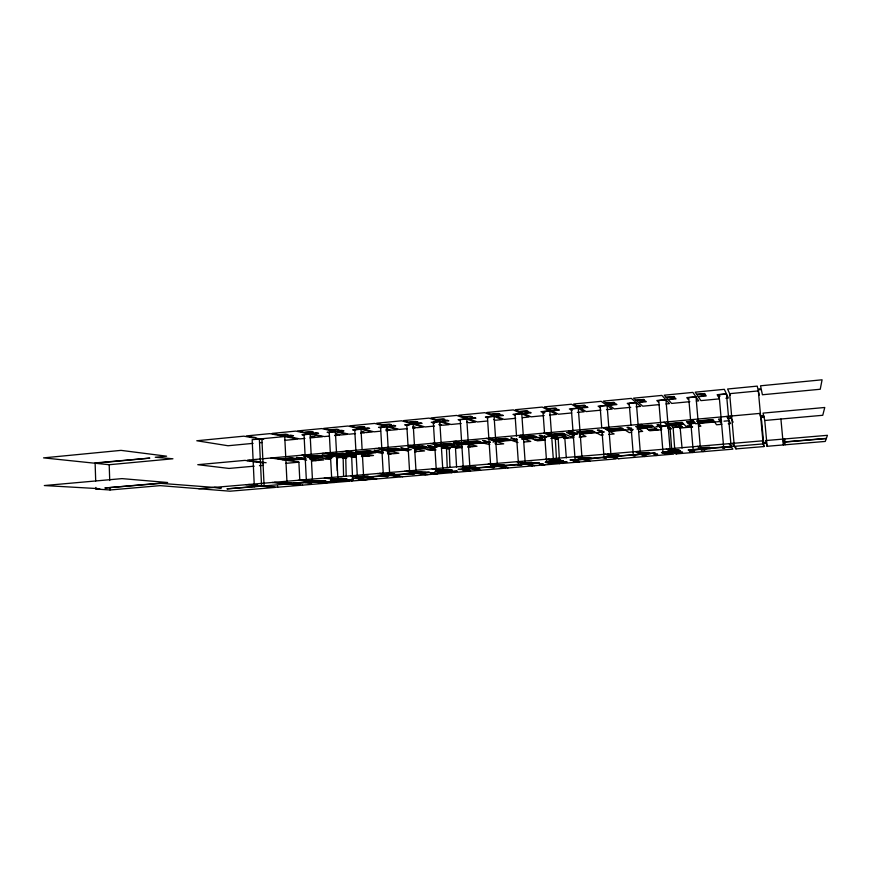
<?xml version="1.0" encoding="UTF-8"?>
<svg xmlns="http://www.w3.org/2000/svg" width="871" height="871" viewBox="0 0 871 871"><rect width="100%" height="100%" fill="white"/><g stroke="black" fill="none" stroke-linecap="round" stroke-linejoin="round"><path stroke-width="1.31" d="M310.011 437.928L315.073 437.438L310.49 436.491L311.938 436.36L316.521 437.307L322.455 436.741L310.12 434.128L304.044 434.716L305.046 454.586M334.551 435.587L339.679 435.097L335.302 434.117L336.772 433.976L341.138 434.956L347.159 434.379L335.389 431.7L329.238 432.288L331.775 480.259M361.911 431.57L366.07 432.582L372.157 431.994L360.986 429.229L354.747 429.828L357.415 478.103M387.377 429.131L391.319 430.165L397.481 429.577L386.92 426.736L380.594 427.345L381.759 447.574M409.708 473.693L406.779 424.819L413.181 424.199L423.132 427.138L416.882 427.726L413.17 426.659M439.3 424.155L442.773 425.255L449.098 424.656L439.801 421.64L433.312 422.261L436.36 471.451L435.424 471.287L451.733 470.144L444.885 470.732L440.149 469.839L448.619 469.491L439.67 469.752L434.172 468.718M466.845 422L468.99 422.762L475.403 422.141L466.758 419.038L460.193 419.67L463.383 469.175M493.574 419.441L495.555 420.225L502.055 419.604L494.086 416.403L487.422 417.046L490.754 466.867M522.469 417.655L529.045 417.024L521.773 413.736L515.022 414.389L516.525 436.077M544.517 432.941L542.992 411.689L549.83 411.036L556.395 414.422L549.732 415.053M577.353 412.419L584.103 411.776L578.279 408.292L571.343 408.956L572.933 430.35M606.477 409.642L612.182 409.098L607.109 405.516L600.086 406.191L601.741 427.726M636.015 406.822L640.642 406.387L636.342 402.696L629.21 403.382L630.942 425.059M665.967 403.97L669.472 403.632L665.977 399.843L658.748 400.54L663.005 452.365M696.332 401.063L698.705 400.845L696.027 396.947L688.7 397.644L693.12 449.828M723.659 447.259L719.065 394.726L726.49 394.008L728.33 398.014L725.924 398.243M253.102 443.361L228.006 445.745L196.781 440.759L243.836 436.175L253.254 437.884L255.802 437.634L246.428 435.914L269.858 433.638L297.74 439.093L284.588 440.356M259.71 442.729L262.356 442.468M304.948 438.407L299.874 438.897L287.027 436.36L293.527 435.729L291.066 435.239L289.597 435.38L291.415 435.74L286.374 436.229L279.7 434.912L288.127 434.651L285.623 434.139L279.025 434.781L272.1 433.41L295.802 431.101L309.499 433.998L301.932 434.727L304.251 435.206M329.423 436.077L324.295 436.567L312.003 433.954L318.579 433.312L316.238 432.811L314.747 432.952L316.478 433.323L311.372 433.823L304.992 432.462L313.429 432.201L311.023 431.678L304.349 432.321L297.719 430.916L321.737 428.576L334.802 431.559L327.137 432.299L329.347 432.789M355.499 433.584L349.01 434.204L337.295 431.515L343.958 430.873L341.726 430.35L340.213 430.492L341.868 430.873L336.696 431.374L330.61 429.98L339.048 429.719L336.761 429.185L330 429.839L323.685 428.39L348.008 426.017L360.42 429.087L352.668 429.839L355.292 430.47M360.692 433.094L364.59 432.724L361.465 431.962M380.616 431.189L374.04 431.82L362.913 429.044L369.674 428.39L367.551 427.857L362.347 428.902L356.566 427.465L365.003 427.204L362.837 426.648L355.989 427.323L349.99 425.821L374.639 423.415L386.386 426.583L378.526 427.345L381.008 427.999M385.875 430.688L389.816 430.307L385.875 429.272M407.378 428.641L399.386 429.403L388.869 426.54L395.706 425.886L393.703 425.331L388.335 426.398L382.87 424.917L391.308 424.656L389.261 424.09L382.315 424.765L376.642 423.219L401.629 420.791L412.68 424.046L404.721 424.819L407.062 425.494M412.702 428.129L415.369 427.879L412.887 427.16M434.498 426.05L425.048 426.953L415.162 424.014L422.097 423.339L420.214 422.773L414.661 423.861L409.512 422.337L417.96 422.087L416.033 421.499L409 422.174L403.654 420.595L428.978 418.124L439.322 421.477L431.254 422.261L434.553 423.295M461.14 423.502L451.047 424.471L441.793 421.444L448.826 420.769L447.063 420.17L441.325 421.292L436.513 419.713L444.961 419.474L443.165 418.864L436.033 419.561L431.036 417.917L456.698 415.423L466.323 418.875L458.146 419.67L460.193 420.377M487.597 420.987L477.384 421.956L468.783 418.842L475.904 418.156L474.281 417.547L468.348 418.679L463.884 417.067L472.322 416.817L470.656 416.196L463.426 416.904L458.788 415.217L484.809 412.68L493.672 416.24L485.397 417.035L487.912 418.015M515.697 418.298L504.059 419.408L496.132 416.207L503.351 415.511L501.848 414.89L495.73 416.044L491.614 414.378L500.063 414.139L498.528 413.496L491.2 414.204L486.922 412.473L513.302 409.903L521.402 413.573L513.008 414.378L515.316 415.38M544.179 415.587L531.07 416.839L523.852 413.54L531.168 412.832L529.797 412.19L523.482 413.366L519.726 411.645L528.164 411.417L526.77 410.753L519.345 411.482L515.436 409.697L542.187 407.084L549.503 410.862L540.989 411.678L544.125 413.235M571.735 412.952L558.453 414.226L551.942 410.829L559.356 410.11L558.126 409.457L551.615 410.655L548.229 408.891L556.667 408.662L555.415 407.976L547.881 408.706L544.364 406.877L571.485 404.231L577.985 408.118L569.362 408.945L572.149 410.546M600.99 410.165L586.183 411.58L580.413 408.085L587.925 407.356L586.847 406.681L580.119 407.911L577.114 406.093L585.552 405.864L584.452 405.167L576.809 405.908L573.684 404.013L601.197 401.335L606.847 405.331L598.105 406.169L600.565 407.813M630.756 407.323L614.295 408.891L609.275 405.298L616.897 404.569L615.96 403.872L609.025 405.124L606.412 403.251L614.839 403.023L613.881 402.315L606.14 403.066L603.429 401.117L631.323 398.395L636.124 402.511L627.262 403.36L629.352 405.048M659.456 404.59L642.776 406.18L638.541 402.478L646.26 401.738L645.476 401.019L638.323 402.293L636.113 400.366L644.54 400.159L643.734 399.419L635.884 400.181L633.587 398.178L661.884 395.412L665.792 399.647L656.81 400.518L658.541 402.25M689.854 401.683L671.639 403.425L668.199 399.626L676.027 398.874L675.406 398.134L668.024 399.43L666.228 397.448L674.655 397.241L674.012 396.479L666.054 397.252L664.181 395.194L692.891 392.396L695.885 396.74L686.773 397.622L688.134 399.408M95.124 463.252L149.834 458.113L93.415 463.078L43.55 457.874L121.025 450.372L166.611 456.186L155.256 457.253L172.937 458.777L109.202 464.722L95.124 463.252L95.701 480.966M247.244 460.705L249.825 460.465M250.097 461.097L252.666 460.857M278.187 459.071L291.578 457.863L296.282 458.603L285.231 459.605C293.004 460.77 298.971 457.482 306.614 460.215M547.707 434.607L563.004 433.225L565.29 434.259L552.279 435.435L553.771 436.055L565.388 434.825M606.042 429.316L621.763 427.89L623.484 428.989L610.114 430.198L611.257 430.873L624.42 429.599L629.167 432.604L631.693 432.386M666.021 423.872L682.2 422.402L683.31 423.578L669.57 424.819L670.354 425.527L682.918 424.21M727.731 418.265L730.954 417.971M279.7 459.3L291.219 458.179L294.158 458.636L282.367 459.703M548.469 434.923L561.839 433.627L563.276 434.27L549.819 435.489M606.63 429.653L620.413 428.314L621.502 429L607.675 430.252M666.424 424.231L680.654 422.849L681.362 423.578L667.142 424.874M254.354 461.684L256.901 461.456M760.339 415.805L763.595 415.511M351.677 453.323L356.261 452.909L346.734 451.102M257.13 462.066L259.667 461.837M760.525 416.512L763.758 416.218M760.568 416.686L763.802 416.392M354.573 453.867L359.701 453.573L353.626 454.118L349.565 453.356L354.149 452.942L346.016 452.691L350.632 452.278L345.166 451.243M551.136 436.11L539.9 437.122L551.474 436.251M667.872 425.56L655.994 426.638L668.046 425.723M402.62 449.676L410.851 449.414M760.742 417.372L763.965 417.078M309.771 458.527L319.026 457.7L324.339 458.571L331.318 457.95M382.946 451.929L364.252 453.17L361.705 452.68L373.55 451.614L369.5 450.786L355.575 452.049L368.923 451.124L371.449 451.635L359.19 452.746L373.496 455.5L361.443 456.578M404.166 450.013L392.222 451.091L378.558 448.195M414.705 449.066C421.401 447.552 427.803 450.122 434.487 448.837M465.375 444.493L482.578 442.947L481.315 442.566M490.438 442.239L470.394 443.589L468.424 443.023L480.912 441.891L477.831 440.955L463.143 442.283L476.927 441.336L478.865 441.913L465.941 443.078L476.992 446.235L467.607 447.073M492.932 442.011L496.688 441.673L486.323 438.363M516.449 439.888L499.519 441.412L489.252 438.091M521.871 439.398L531.343 438.549L534.424 439.692L542.165 439.006L544.005 439.713L534.772 439.822L537.429 440.824L545.159 440.127L538.18 437.384L525.605 438.603L523.95 438.004L536.776 436.839L534.217 435.838L519.127 437.198L533.15 436.229L534.761 436.85L521.479 438.059L530.766 441.412L524.364 441.989M579.248 434.226L604.42 431.951M633.01 429.381L612.683 431.21L606.216 427.421M636.995 429.022L646.293 428.184L648.057 429.49L656.222 428.75M695.428 423.742L721.449 421.401M723.986 421.172L729.06 420.715M330.991 456.731L332.482 456.6M544.386 437.492L546.041 437.34M661.677 426.921L659.935 427.073L661.579 428.434M343.577 476.067L343.13 456.883L337.208 457.417L337.306 470.688M338.928 455.446L345.722 456.654L351.655 456.121L352.624 479.758L353.19 479.834L346.865 480.367M441.466 448.053L446.442 447.596L447.226 467.259M443.818 445.974L449.175 447.356L455.424 446.79L456.589 466.976M551.332 438.178L555.273 437.819L556.417 457.972M554.392 435.99L558.148 437.569L564.735 436.97L566.313 457.885M573.978 436.142L571.354 436.382L572.987 437.122M667.741 427.715L670.049 427.509L671.606 448.173M671.127 425.44L673.087 427.236L680.044 426.616L682.058 448.064M690.594 425.669L687.023 425.984L687.829 426.823L691.541 425.745M330.436 458.179L324.927 458.669L329.521 459.431M336.326 457.645L345.711 457.34L342.031 457.667M346.299 456.752L353.713 456.088L347.061 455.283L351.655 456.121M361.911 455.348L369.5 455.849M441.717 448.184L448.489 448.119L445.908 448.358M449.632 447.476L457.438 446.769L451.82 445.843L455.424 446.79M550.908 438.374L555.589 437.961M558.463 437.699L566.694 436.959L562.241 435.881L564.735 436.97M667.752 427.879L670.224 427.661M674.492 427.28L681.939 426.605L680.545 425.222L678.781 425.375L680.044 426.616M350.752 456.883L356.239 456.546L351.318 456.992M455.087 447.531L459.42 447.302L455.533 447.65M564.245 437.743L568.066 437.558L564.56 437.873M680.001 427.356L682.624 427.291L680.164 427.509M342.608 457.765L346.288 457.438M446.366 448.467L448.935 448.238M554.696 438.755L557.026 438.549M657.246 429.566L648.253 429.632L649.777 430.764L661.731 429.697M254.158 466.181L228.997 468.435L197.771 464.689L244.936 460.378L263.619 462.969M259.449 465.702L263.423 465.354M285.721 463.35L298.895 462.174L299.766 479.54M311.785 461.02L316.445 460.607L311.099 459.757M342.564 458.266L346.8 457.885M352.036 457.417L356.065 457.057M387.998 454.194L391.373 453.9L387.399 453.083M414.705 451.809L416.98 451.603L414.487 451.036M436.044 449.893L430.818 450.361L427.149 449.49L435.043 449.48M446.475 448.957L450.394 448.609M455.729 448.13L462.327 447.542M555.469 439.202L558.191 438.962L543.907 433.105M563.493 438.483L573.924 437.558M579.128 437.09L585.965 436.48L578.551 432.887L592.193 431.657L590.919 430.993L576.667 431.983L592.182 430.568L594.185 431.646L581.001 432.833L582.318 433.486L595.285 432.223L600.816 435.141L603.309 434.923M608.785 434.433L614.12 433.954L603.124 427.705M638.595 431.766L642.656 431.395L637.202 427.574L651.225 426.311L650.321 425.603L635.819 426.605L651.769 425.157L653.185 426.311L639.641 427.53L640.599 428.216L653.969 426.921L657.899 430.034M668.961 429.044L671.563 428.815L664.04 422.152M679.696 428.086L692.63 426.932M698.564 426.398L700.872 426.191L697.508 422.119L711.934 420.813L711.411 420.062L696.658 421.085L713.066 419.593L713.861 420.813L699.925 422.076L700.513 422.805L714.307 421.477L716.539 424.787L721.798 424.319L718.531 419.103L720.371 418.929L721.645 421.02M728.243 423.742L730.584 423.524L726.73 416.436M764.76 420.475L822.757 415.282L824.761 407.486L763.04 413.115L764.76 420.475L767.111 446.29L825.273 441.434L827.45 435.315L765.544 440.574L766.055 442.457L762.789 442.708L762.212 440.857L198.762 488.718M95.908 487.422L95.962 489.034L99.74 488.707L44.312 485.55L122.005 478.615L167.624 482.512L104.879 487.989L160.95 483.361L221.332 487.967L214.386 487.39M95.962 489.034L110.04 489.981L160.144 485.637L229.998 491.2L275.127 487.433L258.23 485.844L277.599 487.216L300.049 485.343L299.983 483.895M762.985 443.339L766.23 443.067M262.922 485.833L226.95 488.86L261.572 486.16L259.351 438.995L252.165 439.692L254.332 486.769M285.928 483.895L323.762 480.705L326.146 481.206L289.346 483.83L282.759 483.144L291.208 482.784L282.084 483.078L274.441 482.284M345.221 478.898L330.512 480.139L331.568 480.259M562.394 460.596L546.041 461.968L546.629 462.153M734.155 446.115L688.123 449.991L692.075 450.438M784.913 441.891L826.35 438.396M346.255 479.028L339.864 479.573L333.854 478.832L342.314 478.473L333.245 478.756L326.277 477.885M439.801 421.64L442.882 470.906L434.967 471.57L438.864 472.267L440.421 472.136L437.024 471.516L443.35 470.993L452.147 472.626L402.184 476.807L392.222 475.294L399.092 474.717L395.543 474.532L397.024 474.76M549.83 411.036L553.499 461.586L545.148 462.283L547.913 463.111L549.557 462.98L547.151 462.251L553.814 461.684L559.988 463.612L507.379 468.01L499.91 466.225L507.151 465.615L504.026 465.386L505.126 465.658M562.949 460.77L555.611 461.401L552.301 460.367L560.761 460.019L551.964 460.258L548.12 459.039M784.923 442.022L826.307 438.538M289.999 483.895L296.521 483.351L292.602 483.209L294.409 483.405M338.547 479.812L332.548 480.313L336.837 480.836L335.346 480.966L330.447 480.367L337.959 479.736L335.389 431.7M340.452 479.649L347.148 479.083L343.403 478.93L345.058 479.137M390.262 475.457L384.1 475.98L387.965 476.546L386.441 476.677L382.021 476.023M497.842 466.399L491.353 466.943L494.271 467.618L492.67 467.749L489.317 466.987M611.333 456.85L604.474 457.427L606.347 458.211L604.648 458.353L602.503 457.46M670.441 451.875L663.397 452.463L664.693 453.312L662.951 453.453L661.448 452.495L670.267 451.755L665.977 399.843M731.215 446.758L723.975 447.367L724.672 448.271L722.876 448.423L722.07 447.389M358.003 478.527L352.047 478.321L428.314 471.897L429.926 472.485L391.689 475.218L386.299 474.39L394.759 474.042L385.755 474.314L379.506 473.367M463.481 469.665L458.124 469.382L538.528 462.599L539.138 462.784L537.897 462.882L539.291 463.285L499.508 466.127L495.468 465.168L503.928 464.82L495.055 465.07L490.362 463.949M360.267 478.832L358.602 479.257L365.635 479.856M465.234 470.013L463.122 470.492L469.001 471.222M692.641 450.917L689.451 451.494L691.356 451.472L692.608 452.528M360.736 478.832L362.238 478.702L358.155 478.157L364.241 477.646L374.835 479.094M465.582 470.024L467.172 469.894L464.003 469.251L470.416 468.707L478.582 470.416M692.706 450.949L694.47 450.808L693.468 449.926L700.622 449.327L703.06 451.646M337.36 479.562L337.371 481.042L343.686 480.509L343.653 479.028M346.288 480.291L352.624 479.758M440.737 470.852L440.77 472.365L447.411 471.81L447.346 470.286M450.155 471.581L457.264 471.102L450.601 471.657M549.623 461.674L549.688 463.23L556.689 462.643L556.591 461.086M556.242 461.336C560.641 463.808 576.101 460.53 559.89 462.501L562.699 463.383M664.486 451.984L664.573 453.584L671.966 452.964L671.846 451.374M344.263 480.585L337.371 481.042M672.129 453.083L664.573 453.584M302.204 485.169L349.707 481.195L324.317 478.048M351.568 481.032L400.279 476.96L377.491 473.53M454.107 472.463L505.365 468.173L488.239 464.123M732.413 443.393L735.941 448.903L763.976 446.551L761.624 420.747L759.719 413.42L247.527 460.149L266.145 462.741M246.036 484.701L258.012 485.365L248.638 484.483M289.64 483.797L302.564 485.136M272.188 482.48L300.049 485.343M305.144 482.501L310.294 483.067L311.753 482.948L307.256 482.447L313.179 481.946L324.894 483.263M300.19 480.095L307.496 480.934L316.587 480.64L308.138 480.999L314.442 481.717M326.734 483.111L315.062 481.794L321.671 481.228L317.839 481.086L319.57 481.282M298.252 480.269L312.558 481.881L310.12 434.128M335.858 482.349L327.071 481.619L334.399 482.469M340.213 479.529L351.982 480.999M367.116 479.736L355.716 478.233L389.74 475.381L386.92 426.736M350.73 475.806L363.675 477.569L362.26 452.06M352.711 475.642L359.331 476.546L368.368 476.274L359.908 476.622L365.602 477.406M376.718 478.93L366.168 477.482L372.951 476.916L369.304 476.742L370.872 476.97M271.023 458.004L298.895 462.174M273.646 457.765L290.348 460.28L305.808 458.886L296.39 457.427L305.884 458.56M392.102 475.163L402.652 476.764M309.891 459.202L317.882 460.476L323.674 459.953L307.877 457.395L319.82 456.306L317.011 455.838L303.881 456.742L317.447 455.511L321.932 456.284L310.392 457.319C318.144 458.592 324.241 455.098 331.797 457.95M408.325 473.813L412.484 474.488L414.03 474.357L410.393 473.759L416.632 473.236L426.039 474.815M301.638 455.206L312.014 456.916L319.613 457.025L315.139 457.438L315.759 457.536M404.612 471.233L416.131 473.149L413.181 424.199M303.162 455.076L309.074 456.045L314.246 455.74M309.717 456.154L321.715 457.003M406.659 471.059L412.538 472.049L421.51 471.777L413.05 472.136L418.113 472.986M427.977 474.651L418.613 473.073L425.571 472.485L422.13 472.289L423.513 472.528M332.178 456.861L321.965 455.098L333.658 456.72M336.206 457.166L338.754 457.602M437.667 473.835L433.453 473.105L434.542 472.888L430.285 472.953L436.131 473.966M345.918 457.297L333.364 455.087L345.471 453.987L342.793 453.497L329.565 454.412L343.305 453.17L347.573 453.954L335.879 455.021L338.569 455.489L349.097 454.52L348.509 454.422M322.706 453.29L335.694 455.577L325.58 456.491L336.293 455.685L343.13 456.883M325.406 453.04L338.329 455.337L349.913 454.39L356.435 455.598M262.53 439.572L256.03 438.385L263.739 439.093M440.77 472.365L447.868 471.897L451.918 472.648M347.888 452.746L356.979 454.455M362.184 455.424L366.081 456.154M432.114 468.892L442.882 470.906M442.599 470.906L447.411 471.81M349.423 452.615L358.493 454.314M367.562 456.023L359.821 454.02L376.141 452.539L374.225 452.191L375.76 452.06L383.175 453.551M454.629 472.42L445.353 470.819L452.408 470.231L449.066 470.024L450.361 470.275M470.558 471.091L461.706 469.306L497.45 466.312L494.086 416.403M383.414 452.267L374.138 450.361L382.304 451.581M387.584 452.67L392.865 453.758L398.874 453.225L385.352 450.372L397.775 449.251L395.39 448.728L381.934 449.654L396.044 448.38L399.865 449.229L387.856 450.318L390.273 450.83L401.945 449.686L408.499 451.134M375.782 448.445L389.533 451.341M459.986 466.529L469.981 468.62L466.758 419.038M462.076 466.344L467.183 467.422L476.089 467.172L467.629 467.52L472.017 468.446M480.563 470.253L472.452 468.544L479.594 467.934L476.361 467.716L477.558 467.977M409.49 449.915L400.747 447.955L411.036 449.774M414.77 450.623L418.494 451.472L424.58 450.917L411.863 447.977L424.449 446.834L422.206 446.3L408.651 447.237L422.947 445.93L426.518 446.812L414.367 447.912L416.632 448.445L428.478 447.291L434.629 448.794M408.074 445.506L416.414 447.465L423.633 447.629L419.419 448.173M409.686 445.353L414.433 446.475L419.713 446.17M414.944 446.605L425.69 447.607M500.063 466.072L507.956 467.967M435.315 447.389L427.705 445.506L436.883 447.248M449.425 448.282L438.723 445.549L451.472 444.395L449.382 443.829L435.718 444.776L450.198 443.459L453.541 444.373L441.216 445.484L443.339 446.028L454.074 444.885M430.307 443.47L440.574 446.104L429.915 447.063L441.053 446.224L446.442 447.596M517.047 464.657L520.107 465.452L521.729 465.31L519.062 464.613L525.649 464.058L532.497 465.909M433.148 443.208L443.35 445.854L455.359 444.863L461.902 446.638M516.884 461.695L525.278 463.96L523.482 438.167M519.04 461.51L523.319 462.675L532.148 462.436L523.689 462.784L527.369 463.786M534.533 465.735L527.739 463.884L535.077 463.263L532.061 463.024L533.063 463.307M455.032 443.023L461.467 444.798M456.654 442.871L463.056 444.656M468.184 446.083L470.743 446.79M454.009 441.314L458.244 442.501L453.377 442.936L460.977 443.263L456.143 443.698L459.311 444.569L465.702 443.992L458.211 443.677L463.034 443.241L455.653 441.162M469.6 445.68L472.888 446.594M543.21 465.016L539.018 463.818L543.112 463.775L541.816 464.014L544.832 464.874M406.779 424.819L408.858 425.418M481.195 442.61L489.872 444.602M549.688 463.23L557.005 462.741L559.846 463.622M489.861 442.708L482.719 440.508L490.286 442.196M553.314 461.586L556.689 462.643M495.011 443.666L497.385 444.406L503.699 443.84L493.53 440.584L506.617 439.398L504.842 438.799L490.95 439.757L505.833 438.407L508.653 439.387L496.002 440.53L497.82 441.118L510.199 439.909L517.973 442.566M545.932 459.224L553.488 461.586M438.919 424.678L441.238 425.407M561.381 460.922L560.489 460.628L563.374 460.879L555.938 461.51L562.056 463.437L616.069 458.919L605.269 454.183M577.843 462.12L573.249 461.249L575.873 460.726L579.487 461.978M516.775 440.051L510.798 437.961L517.222 439.485M573.63 459.888L576.09 460.748L577.756 460.607L575.622 459.855L582.383 459.278L587.838 461.282M575.393 456.72L582.089 459.18L578.279 408.292M520.423 435.25L526.487 437.503L531.473 437.046L533.27 437.721L528.664 438.309M577.604 456.535L581.011 457.798L589.765 457.569L581.305 457.906L584.234 458.995M589.939 461.107L584.528 459.104L592.073 458.473L589.297 458.2L590.092 458.505M522.121 435.097L525.572 436.382L530.972 436.066M525.942 436.523L527.782 437.209L532.78 436.763L535.273 437.71M545.268 437.775L539.247 435.38L540.935 435.228L545.714 437.144M546.912 432.833L554.065 435.848L566.542 434.825L572.835 437.656M607.512 453.998L610.462 455.304L619.172 455.087L610.723 455.424L613.26 456.556L655.232 453.007L569.982 459.953L572.998 460.454L611.083 456.742L607.109 405.516M613.957 456.48L618.9 458.69M568.099 432.756L574.131 435.544M619.183 456.056L618.508 455.74L621.154 456.023L613.511 456.665L618.192 458.745L673.664 454.107L666.304 449.001M569.808 432.604L574.599 434.836M568.959 430.829L571.833 432.179L566.683 432.647L572.138 432.332L573.684 433.05L568.578 433.518L570.745 434.509L577.484 433.9L572.116 434.215L570.592 433.508L575.687 433.039L570.69 430.666M579.52 435.805L581.741 436.85M542.992 411.689L544.843 412.614M631.769 454.989L633.598 455.914L635.318 455.773L633.729 454.956L640.686 454.379L644.671 456.535M635.569 451.614L640.468 454.259L636.342 402.696M602.623 432.974L597.354 430.1L599.085 429.947L603.265 432.245M637.844 451.418L640.327 452.778L648.982 452.572L640.544 452.898L642.678 454.074M646.826 456.35L642.885 454.194L650.637 453.541L648.122 453.236L648.688 453.562M656.081 455.577L653.729 454.183L657.638 454.172L656.103 454.422L657.779 455.435M663.147 452.332L680.382 450.884L672.51 451.559L670.79 450.351L679.228 450.013L670.616 450.22L668.612 448.805M632.15 430.797L627.011 427.411L628.764 427.247L632.847 429.969M673.294 451.483L675.014 452.713L682.592 452.201L675.177 452.822L676.625 453.856M639.194 424.417L642.689 426.975L647.97 426.496L648.982 427.269L643.952 427.901M640.991 424.253L642.972 425.723L648.503 425.396M643.179 425.875L644.235 426.659L649.526 426.18L650.931 427.269M678.607 451.047L678.15 450.71L680.534 451.015L672.673 451.679L675.852 453.922L732.849 449.164L729.125 443.666M661.035 427.944L657.082 424.678L658.868 424.515L661.797 426.975M694.339 452.376L691.509 449.948L731.128 446.627L726.49 394.008M667.219 421.858L670.964 425.288L683.931 424.221L687.023 427.432M673.25 427.389L673.827 427.911M697.486 446.355L700.491 449.207L696.027 396.947M699.838 446.159L701.34 447.629L709.898 447.433L701.471 447.748L702.755 449.011M705.27 451.461L702.886 449.142L710.856 448.467L708.94 448.489M687.589 421.912L692.205 426.964M689.397 421.749L691.215 423.774M690.551 419.735L691.901 421.27L686.457 421.771L692.042 421.444L692.761 422.261L687.361 422.751L688.406 423.883L695.526 423.241L690.039 423.567L689.309 422.751L694.699 422.272L692.391 419.561M718.597 397.416L719.359 398.874L700.905 400.627L698.281 396.73L706.218 395.957L705.75 395.194L698.15 396.523L696.778 394.487L705.194 394.28L704.715 393.507L696.648 394.291L695.221 392.168L724.345 389.326L726.403 393.801L717.16 394.694L718.129 396.534L719.914 396.359L719.065 394.726M730.007 416.131L733.132 422.195M730.323 395.227L727.612 389.01L757.237 386.125L757.901 389.032L761.156 388.716L760.546 385.799L822.082 379.8L820.242 389.25L762.408 394.759L761.33 389.577L758.097 389.881L759.283 395.064M763.976 446.551L762.952 443.252L766.208 442.98L767.111 446.29M780.917 419.027L782.833 439.757M782.779 439.115L782.953 441.02L784.847 440.868L784.706 438.951M783.323 444.939L783.16 443.176L785 443.023L785.13 444.787M735.799 447.291L735.941 448.903M631.148 427.77L633.304 454.869M673.087 427.236L674.709 448.685M601.948 430.416L604.017 457.329M573.129 433.029L575.121 459.768M544.713 435.598L546.618 462.163M521.773 413.736L523.286 435.456M516.71 438.777L518.495 464.537M558.148 437.569L559.574 462.392M381.912 450.274L383.392 475.914M360.986 429.229L362.107 449.371M305.188 457.231L306.461 482.392M285.732 456.894L284.73 436.545L261.877 438.755L264.098 485.942L287.06 484.004L285.862 459.605M277.533 485.778L277.599 487.216M449.175 447.356L449.991 467.542M109.202 464.722L109.724 480.498M109.996 488.402L110.04 489.981M345.722 456.654L346.19 476.35M758.336 390.905L729.648 393.67L734.307 446.344L763.159 443.905L758.336 390.905M784.891 441.488L783.018 441.651L783.105 442.577L784.956 442.414L784.891 441.488"/></g></svg>
